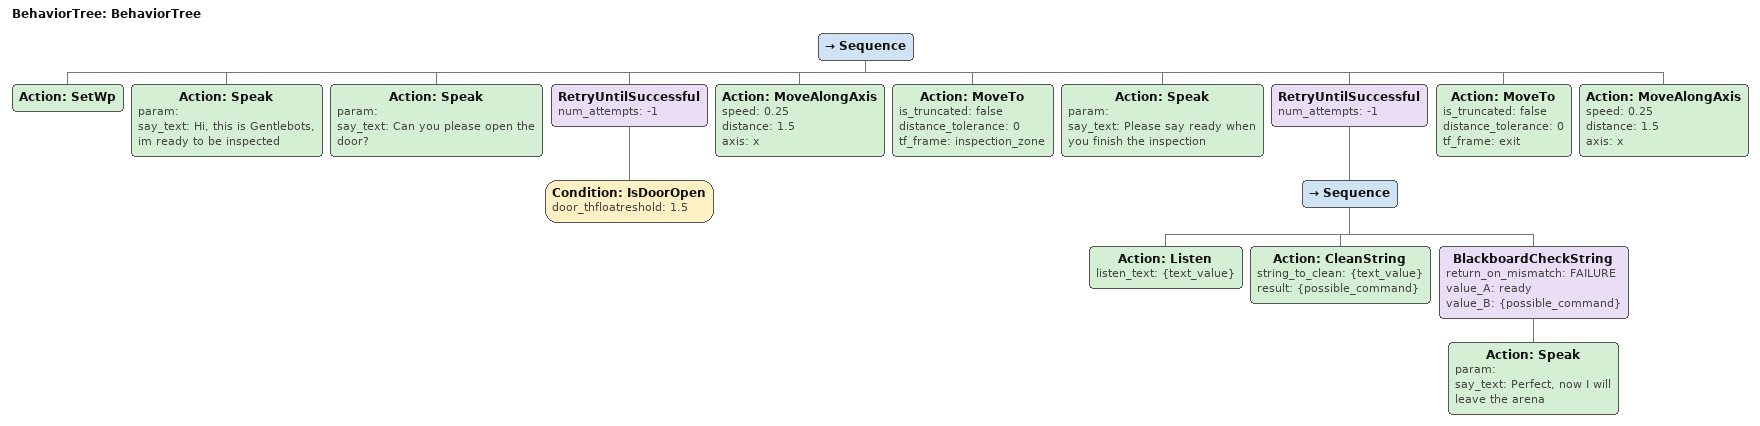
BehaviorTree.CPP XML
<?xml version="1.0"?>
<root main_tree_to_execute="BehaviorTree">
    <BehaviorTree ID="BehaviorTree">
        <Sequence>
            <Action ID="SetWp"/>
            <Action ID="Speak" param="" say_text="Hi, this is Gentlebots, im ready to be inspected"/>
            <Action ID="Speak" param="" say_text="Can you please open the door?"/>
            <RetryUntilSuccessful num_attempts="-1">
                <Condition ID="IsDoorOpen" door_thfloatreshold="1.5"/>
            </RetryUntilSuccessful>
            <Action ID="MoveAlongAxis" speed="0.25" distance="1.5" axis="x"/>

            <Action ID="MoveTo" is_truncated="false" distance_tolerance="0" tf_frame="inspection_zone"/>
            <Action ID="Speak" param="" say_text="Please say ready when you finish the inspection"/>
            <RetryUntilSuccessful num_attempts="-1">
                <Sequence>
                    <Action ID="Listen" listen_text="{text_value}"/>
                    <Action ID="CleanString" string_to_clean="{text_value}" result="{possible_command}"/>

                    <BlackboardCheckString return_on_mismatch="FAILURE" value_A="ready" value_B="{possible_command}">
                        <Action ID="Speak" param="" say_text="Perfect, now I will leave the arena"/>
                    </BlackboardCheckString>
                </Sequence>
            </RetryUntilSuccessful>
            <Action ID="MoveTo" is_truncated="false" distance_tolerance="0" tf_frame="exit"/>
            <Action ID="MoveAlongAxis" speed="0.25" distance="1.5" axis="x"/>
        </Sequence>
    </BehaviorTree>
</root>
